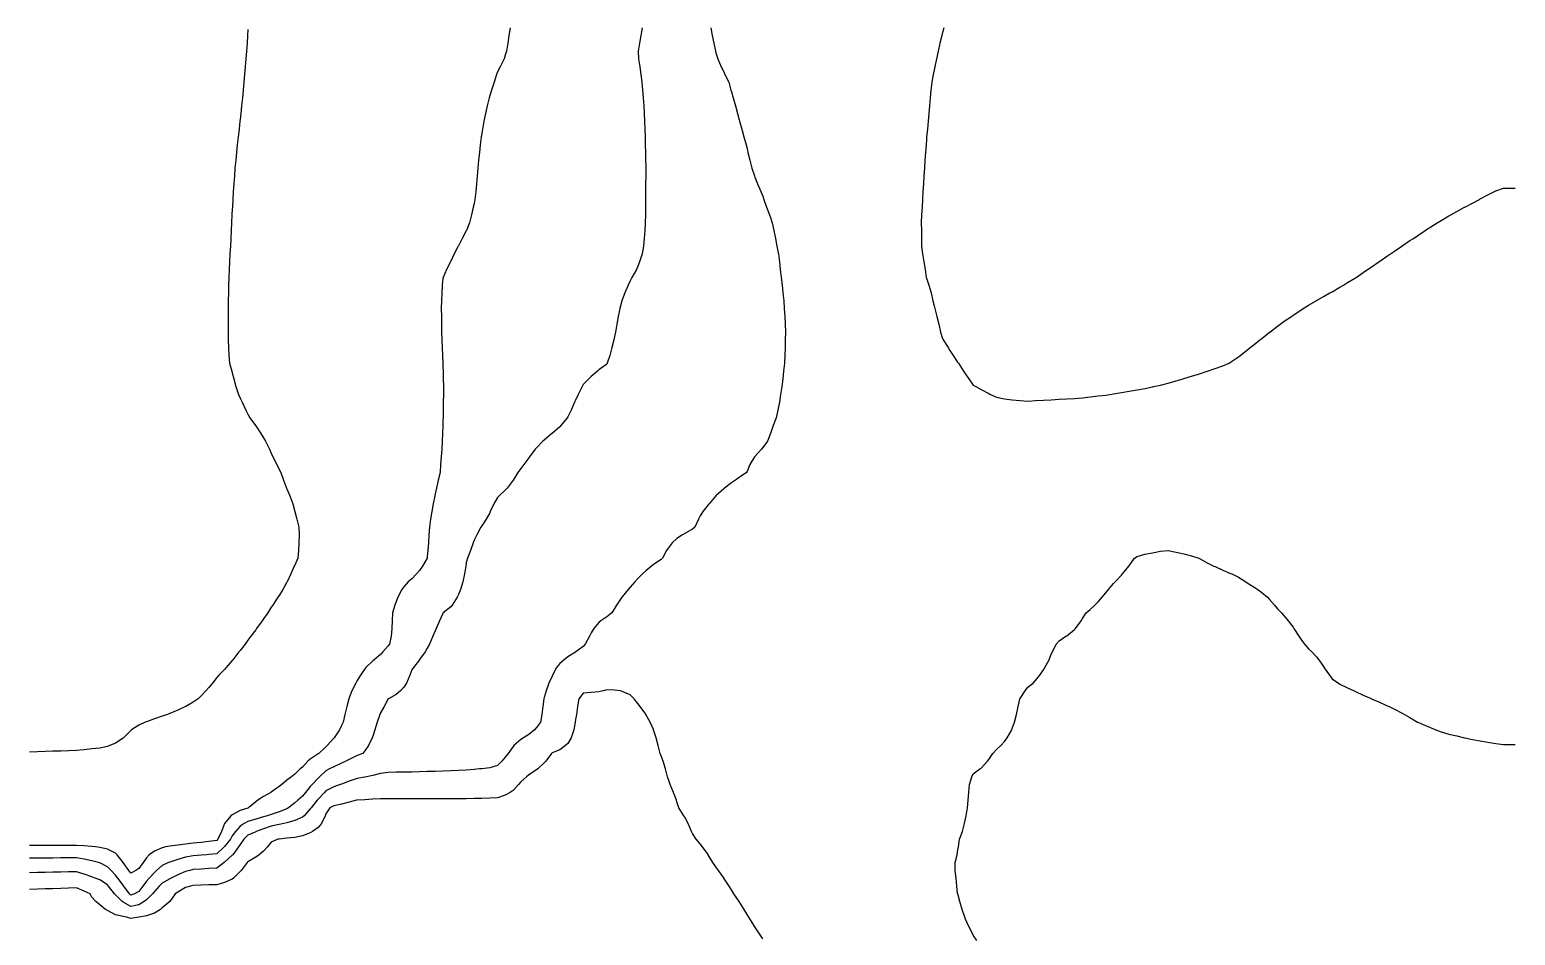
# Model space of a CAD drawing. Header units: inches. Extents: x -13671948.9 to -13671906.2, y 5686257.7 to 5686300.4.
# Drawn here: x -13671914.17 to -13671906.23, y 5686281.46 to 5686286.3 of the extents above; entities that cross this region are included whole.
import ezdxf

# ---------------------------------------------------------------- set-up
doc = ezdxf.new("R2010")
doc.units = ezdxf.units.IN
doc.header["$MEASUREMENT"] = 0

msp = doc.modelspace()

# ---------------------------------------------------------------- linework, layer by layer
for points in [[(-13671913.0034, 5686286.299), (-13671913.0057, 5686286.2664), (-13671913.0083, 5686286.2247), (-13671913.0106, 5686286.183), (-13671913.014, 5686286.1413), (-13671913.0178, 5686286.0996), (-13671913.0213, 5686286.0579), (-13671913.0245, 5686286.0162), (-13671913.0289, 5686285.9745), (-13671913.0331, 5686285.9328), (-13671913.0372, 5686285.8911), (-13671913.0415, 5686285.8494), (-13671913.0451, 5686285.8171), (-13671913.0462, 5686285.8077), (-13671913.051, 5686285.766), (-13671913.0555, 5686285.7243), (-13671913.06, 5686285.6826), (-13671913.0645, 5686285.6409), (-13671913.0687, 5686285.5993), (-13671913.0726, 5686285.5576), (-13671913.0756, 5686285.5159), (-13671913.0785, 5686285.4742), (-13671913.0814, 5686285.4325), (-13671913.0839, 5686285.3908), (-13671913.0862, 5686285.3491), (-13671913.0868, 5686285.3381), (-13671913.0885, 5686285.3074), (-13671913.0907, 5686285.2657), (-13671913.0929, 5686285.224), (-13671913.095, 5686285.1823), (-13671913.0971, 5686285.1406), (-13671913.0993, 5686285.0989), (-13671913.1014, 5686285.0572), (-13671913.1036, 5686285.0155), (-13671913.1057, 5686284.9738), (-13671913.1066, 5686284.9321), (-13671913.1075, 5686284.8904), (-13671913.1084, 5686284.8487), (-13671913.109, 5686284.807), (-13671913.109, 5686284.7653), (-13671913.109, 5686284.7236), (-13671913.1089, 5686284.6819), (-13671913.1082, 5686284.6402), (-13671913.1071, 5686284.5985), (-13671913.106, 5686284.5568), (-13671913.1025, 5686284.5151), (-13671913.0895, 5686284.4734), (-13671913.0868, 5686284.464), (-13671913.0779, 5686284.4318), (-13671913.0674, 5686284.3901), (-13671913.0534, 5686284.3484), (-13671913.0451, 5686284.3282), (-13671913.0347, 5686284.3067), (-13671913.0145, 5686284.265), (-13671913.0034, 5686284.2422), (-13671912.9926, 5686284.2233), (-13671912.9626, 5686284.1816), (-13671912.9617, 5686284.1802), (-13671912.9349, 5686284.1399), (-13671912.92, 5686284.1163), (-13671912.909, 5686284.0982), (-13671912.8877, 5686284.0565), (-13671912.8783, 5686284.0346), (-13671912.8693, 5686284.0148), (-13671912.8493, 5686283.9731), (-13671912.8366, 5686283.9479), (-13671912.828, 5686283.9314), (-13671912.8124, 5686283.8897), (-13671912.7967, 5686283.848), (-13671912.7949, 5686283.8435), (-13671912.7797, 5686283.8063), (-13671912.7638, 5686283.7646), (-13671912.7532, 5686283.7236), (-13671912.753, 5686283.7229), (-13671912.7418, 5686283.6812), (-13671912.7304, 5686283.6395), (-13671912.7286, 5686283.5978), (-13671912.7309, 5686283.5561), (-13671912.7332, 5686283.5144), (-13671912.7373, 5686283.4727), (-13671912.7532, 5686283.4359), (-13671912.7554, 5686283.431), (-13671912.7745, 5686283.3893), (-13671912.7939, 5686283.3476), (-13671912.7949, 5686283.3458), (-13671912.8167, 5686283.3059), (-13671912.8366, 5686283.2743), (-13671912.843, 5686283.2642), (-13671912.8704, 5686283.2226), (-13671912.8783, 5686283.2107), (-13671912.8971, 5686283.1809), (-13671912.92, 5686283.1487), (-13671912.9269, 5686283.1392), (-13671912.9572, 5686283.0975), (-13671912.9617, 5686283.0913), (-13671912.988, 5686283.0558), (-13671913.0034, 5686283.0359), (-13671913.0187, 5686283.0141), (-13671913.0451, 5686282.9805), (-13671913.0512, 5686282.9724), (-13671913.0838, 5686282.9307), (-13671913.0868, 5686282.927), (-13671913.1188, 5686282.889), (-13671913.1285, 5686282.8784), (-13671913.1587, 5686282.8473), (-13671913.1702, 5686282.8364), (-13671913.1934, 5686282.8056), (-13671913.2119, 5686282.7829), (-13671913.2283, 5686282.7639), (-13671913.2536, 5686282.7378), (-13671913.2701, 5686282.7222), (-13671913.2953, 5686282.7039), (-13671913.3358, 5686282.6805), (-13671913.337, 5686282.6799), (-13671913.3787, 5686282.6607), (-13671913.4203, 5686282.6437), (-13671913.4332, 5686282.6388), (-13671913.462, 5686282.6285), (-13671913.5037, 5686282.614), (-13671913.5454, 5686282.5996), (-13671913.5527, 5686282.5971), (-13671913.5871, 5686282.5802), (-13671913.6261, 5686282.5554), (-13671913.6288, 5686282.5534), (-13671913.668, 5686282.5137), (-13671913.6705, 5686282.5117), (-13671913.7122, 5686282.4856), (-13671913.7425, 5686282.472), (-13671913.7539, 5686282.4676), (-13671913.7956, 5686282.459), (-13671913.8373, 5686282.4537), (-13671913.879, 5686282.4489), (-13671913.9207, 5686282.4448), (-13671913.9624, 5686282.4437), (-13671914.0041, 5686282.4425), (-13671914.0458, 5686282.4413), (-13671914.0875, 5686282.4398), (-13671914.1292, 5686282.4381), (-13671914.1709, 5686282.4363)], [(-13671910.8963, 5686286.3081), (-13671910.9032, 5686286.2664), (-13671910.9099, 5686286.2247), (-13671910.9163, 5686286.183), (-13671910.9149, 5686286.1413), (-13671910.9081, 5686286.0996), (-13671910.9021, 5686286.0579), (-13671910.8967, 5686286.0162), (-13671910.8936, 5686285.9745), (-13671910.8906, 5686285.9328), (-13671910.8876, 5686285.8911), (-13671910.8852, 5686285.8494), (-13671910.8834, 5686285.8077), (-13671910.8817, 5686285.766), (-13671910.8799, 5686285.7243), (-13671910.8789, 5686285.6826), (-13671910.8781, 5686285.6409), (-13671910.8773, 5686285.5993), (-13671910.8769, 5686285.5714), (-13671910.8767, 5686285.5576), (-13671910.8769, 5686285.5201), (-13671910.8769, 5686285.5159), (-13671910.8771, 5686285.4742), (-13671910.8773, 5686285.4325), (-13671910.8777, 5686285.3908), (-13671910.878, 5686285.3491), (-13671910.8784, 5686285.3074), (-13671910.879, 5686285.2657), (-13671910.8818, 5686285.224), (-13671910.8848, 5686285.1823), (-13671910.888, 5686285.1406), (-13671910.8955, 5686285.0989), (-13671910.9091, 5686285.0572), (-13671910.9186, 5686285.0329), (-13671910.9268, 5686285.0155), (-13671910.9503, 5686284.9738), (-13671910.9603, 5686284.9545), (-13671910.9712, 5686284.9321), (-13671910.9886, 5686284.8904), (-13671911.002, 5686284.8533), (-13671911.0035, 5686284.8487), (-13671911.0152, 5686284.807), (-13671911.0238, 5686284.7653), (-13671911.0317, 5686284.7236), (-13671911.039, 5686284.6819), (-13671911.0436, 5686284.6582), (-13671911.0474, 5686284.6402), (-13671911.0573, 5686284.5985), (-13671911.0682, 5686284.5568), (-13671911.0823, 5686284.5151), (-13671911.0853, 5686284.5096), (-13671911.127, 5686284.4793), (-13671911.1344, 5686284.4734), (-13671911.1687, 5686284.4438), (-13671911.1814, 5686284.4318), (-13671911.2104, 5686284.4016), (-13671911.2166, 5686284.3901), (-13671911.2373, 5686284.3484), (-13671911.2521, 5686284.3181), (-13671911.2568, 5686284.3067), (-13671911.2754, 5686284.265), (-13671911.2938, 5686284.2289), (-13671911.2969, 5686284.2233), (-13671911.3297, 5686284.1816), (-13671911.3355, 5686284.1755), (-13671911.3772, 5686284.1404), (-13671911.3778, 5686284.1399), (-13671911.4189, 5686284.1041), (-13671911.4261, 5686284.0982), (-13671911.4606, 5686284.0631), (-13671911.4676, 5686284.0565), (-13671911.4984, 5686284.0148), (-13671911.5023, 5686284.01), (-13671911.5275, 5686283.9731), (-13671911.544, 5686283.953), (-13671911.5603, 5686283.9314), (-13671911.5857, 5686283.8902), (-13671911.586, 5686283.8897), (-13671911.617, 5686283.848), (-13671911.6274, 5686283.8365), (-13671911.6594, 5686283.8063), (-13671911.6691, 5686283.7973), (-13671911.6886, 5686283.7646), (-13671911.7074, 5686283.7229), (-13671911.7108, 5686283.7163), (-13671911.7292, 5686283.6812), (-13671911.7525, 5686283.6463), (-13671911.7578, 5686283.6395), (-13671911.7804, 5686283.5978), (-13671911.7942, 5686283.5691), (-13671911.7985, 5686283.5561), (-13671911.8133, 5686283.5144), (-13671911.8291, 5686283.4727), (-13671911.8359, 5686283.4497), (-13671911.8384, 5686283.431), (-13671911.8454, 5686283.3893), (-13671911.8549, 5686283.3476), (-13671911.8676, 5686283.3059), (-13671911.8776, 5686283.28), (-13671911.8849, 5686283.2642), (-13671911.9119, 5686283.2226), (-13671911.9193, 5686283.2141), (-13671911.9594, 5686283.1809), (-13671911.961, 5686283.1784), (-13671911.9786, 5686283.1392), (-13671911.9972, 5686283.0975), (-13671912.0027, 5686283.0857), (-13671912.0146, 5686283.0558), (-13671912.0329, 5686283.0141), (-13671912.0444, 5686282.9928), (-13671912.0566, 5686282.9724), (-13671912.0861, 5686282.9313), (-13671912.0864, 5686282.9307), (-13671912.1185, 5686282.889), (-13671912.1278, 5686282.8775), (-13671912.1371, 5686282.8473), (-13671912.1556, 5686282.8056), (-13671912.1695, 5686282.7846), (-13671912.1885, 5686282.7639), (-13671912.2111, 5686282.7447), (-13671912.2516, 5686282.7222), (-13671912.2528, 5686282.7213), (-13671912.2748, 5686282.6805), (-13671912.2945, 5686282.647), (-13671912.2974, 5686282.6388), (-13671912.3118, 5686282.5971), (-13671912.3247, 5686282.5554), (-13671912.3362, 5686282.5217), (-13671912.3393, 5686282.5137), (-13671912.3583, 5686282.472), (-13671912.3779, 5686282.4435), (-13671912.3886, 5686282.4303), (-13671912.4196, 5686282.4188), (-13671912.4613, 5686282.3977), (-13671912.4796, 5686282.3886), (-13671912.503, 5686282.3775), (-13671912.5447, 5686282.3589), (-13671912.5674, 5686282.3469), (-13671912.5864, 5686282.3367), (-13671912.6211, 5686282.3052), (-13671912.6281, 5686282.2983), (-13671912.6598, 5686282.2635), (-13671912.6698, 5686282.2526), (-13671912.696, 5686282.2218), (-13671912.7115, 5686282.2022), (-13671912.7372, 5686282.1801), (-13671912.7532, 5686282.1654), (-13671912.7861, 5686282.1384), (-13671912.7949, 5686282.1345), (-13671912.8366, 5686282.1174), (-13671912.8783, 5686282.1032), (-13671912.9004, 5686282.0967), (-13671912.92, 5686282.0912), (-13671912.9617, 5686282.0788), (-13671913.0034, 5686282.0655), (-13671913.0227, 5686282.055), (-13671913.0451, 5686282.0407), (-13671913.0701, 5686282.0134), (-13671913.0868, 5686281.9888), (-13671913.0971, 5686281.9717), (-13671913.1285, 5686281.932), (-13671913.1304, 5686281.93), (-13671913.1702, 5686281.8934), (-13671913.2119, 5686281.8894), (-13671913.2248, 5686281.8883), (-13671913.2536, 5686281.8857), (-13671913.2953, 5686281.882), (-13671913.337, 5686281.8756), (-13671913.3787, 5686281.8638), (-13671913.4203, 5686281.8495), (-13671913.428, 5686281.8466), (-13671913.462, 5686281.8318), (-13671913.4929, 5686281.8049), (-13671913.5037, 5686281.7946), (-13671913.5321, 5686281.7632), (-13671913.5454, 5686281.747), (-13671913.5648, 5686281.7215), (-13671913.5871, 5686281.6929), (-13671913.6096, 5686281.6798)], [(-13671911.6013, 5686286.3081), (-13671911.6081, 5686286.2664), (-13671911.6145, 5686286.2247), (-13671911.6204, 5686286.183), (-13671911.6274, 5686286.1619), (-13671911.6342, 5686286.1413), (-13671911.6548, 5686286.0996), (-13671911.6691, 5686286.0716), (-13671911.6738, 5686286.0579), (-13671911.687, 5686286.0162), (-13671911.7015, 5686285.9745), (-13671911.7108, 5686285.9454), (-13671911.7142, 5686285.9328), (-13671911.7247, 5686285.8911), (-13671911.7338, 5686285.8494), (-13671911.7417, 5686285.8077), (-13671911.7489, 5686285.766), (-13671911.7525, 5686285.7435), (-13671911.7555, 5686285.7243), (-13671911.761, 5686285.6826), (-13671911.766, 5686285.6409), (-13671911.7708, 5686285.5993), (-13671911.775, 5686285.5576), (-13671911.7782, 5686285.5159), (-13671911.7813, 5686285.4742), (-13671911.7845, 5686285.4325), (-13671911.7902, 5686285.3908), (-13671911.7942, 5686285.3688), (-13671911.7984, 5686285.3491), (-13671911.808, 5686285.3074), (-13671911.8192, 5686285.2657), (-13671911.8355, 5686285.224), (-13671911.8359, 5686285.2231), (-13671911.8571, 5686285.1823), (-13671911.8776, 5686285.1427), (-13671911.8787, 5686285.1406), (-13671911.9002, 5686285.0989), (-13671911.9193, 5686285.0608), (-13671911.921, 5686285.0572), (-13671911.9411, 5686285.0155), (-13671911.9604, 5686284.9738), (-13671911.961, 5686284.9684), (-13671911.964, 5686284.9321), (-13671911.9665, 5686284.8904), (-13671911.9689, 5686284.8487), (-13671911.97, 5686284.807), (-13671911.9693, 5686284.7653), (-13671911.9685, 5686284.7236), (-13671911.9679, 5686284.6819), (-13671911.9662, 5686284.6402), (-13671911.9644, 5686284.5985), (-13671911.9628, 5686284.5568), (-13671911.9614, 5686284.5151), (-13671911.961, 5686284.4945), (-13671911.9604, 5686284.4734), (-13671911.9594, 5686284.4318), (-13671911.9584, 5686284.3901), (-13671911.9584, 5686284.3484), (-13671911.9591, 5686284.3067), (-13671911.9597, 5686284.265), (-13671911.9604, 5686284.2233), (-13671911.961, 5686284.2122), (-13671911.9621, 5686284.1816), (-13671911.9636, 5686284.1399), (-13671911.9651, 5686284.0982), (-13671911.9673, 5686284.0565), (-13671911.9705, 5686284.0148), (-13671911.9734, 5686283.9731), (-13671911.9761, 5686283.9314), (-13671911.986, 5686283.8897), (-13671911.9959, 5686283.848), (-13671912.0027, 5686283.8165), (-13671912.0046, 5686283.8063), (-13671912.0122, 5686283.7646), (-13671912.0198, 5686283.7229), (-13671912.0265, 5686283.6812), (-13671912.0324, 5686283.6395), (-13671912.0359, 5686283.5978), (-13671912.0384, 5686283.5561), (-13671912.0408, 5686283.5144), (-13671912.0444, 5686283.4818), (-13671912.0454, 5686283.4727), (-13671912.0695, 5686283.431), (-13671912.0861, 5686283.4076), (-13671912.1014, 5686283.3893), (-13671912.1278, 5686283.3623), (-13671912.1458, 5686283.3476), (-13671912.1695, 5686283.3207), (-13671912.18, 5686283.3059), (-13671912.2017, 5686283.2642), (-13671912.2111, 5686283.2412), (-13671912.2178, 5686283.2226), (-13671912.2304, 5686283.1809), (-13671912.2328, 5686283.1392), (-13671912.2348, 5686283.0975), (-13671912.2368, 5686283.0558), (-13671912.2468, 5686283.0141), (-13671912.2528, 5686283.0041), (-13671912.2815, 5686282.9724), (-13671912.2945, 5686282.9591), (-13671912.3293, 5686282.9307), (-13671912.3362, 5686282.9245), (-13671912.3728, 5686282.889), (-13671912.3779, 5686282.8821), (-13671912.4023, 5686282.8473), (-13671912.4196, 5686282.8188), (-13671912.4271, 5686282.8056), (-13671912.4475, 5686282.7639), (-13671912.4613, 5686282.7278), (-13671912.4633, 5686282.7222), (-13671912.4744, 5686282.6805), (-13671912.485, 5686282.6388), (-13671912.495, 5686282.5971), (-13671912.503, 5686282.5794), (-13671912.5143, 5686282.5554), (-13671912.5426, 5686282.5137), (-13671912.5447, 5686282.5108), (-13671912.5803, 5686282.472), (-13671912.5864, 5686282.4658), (-13671912.6235, 5686282.4303), (-13671912.6281, 5686282.4278), (-13671912.6698, 5686282.3996), (-13671912.6824, 5686282.3886), (-13671912.7115, 5686282.3568), (-13671912.7243, 5686282.3469), (-13671912.7532, 5686282.32), (-13671912.7699, 5686282.3052), (-13671912.7949, 5686282.2868), (-13671912.8216, 5686282.2635), (-13671912.8366, 5686282.253), (-13671912.8783, 5686282.2227), (-13671912.8801, 5686282.2218), (-13671912.92, 5686282.2001), (-13671912.9504, 5686282.1801), (-13671912.9617, 5686282.1717), (-13671912.9997, 5686282.1384), (-13671913.0034, 5686282.1374), (-13671913.0451, 5686282.1244), (-13671913.0868, 5686282.1024), (-13671913.094, 5686282.0967), (-13671913.1283, 5686282.055), (-13671913.1285, 5686282.0548), (-13671913.1449, 5686282.0134), (-13671913.1636, 5686281.9717), (-13671913.1702, 5686281.9647), (-13671913.2119, 5686281.9595), (-13671913.2536, 5686281.9545), (-13671913.2953, 5686281.9496), (-13671913.337, 5686281.945), (-13671913.3787, 5686281.9399), (-13671913.4203, 5686281.9337), (-13671913.4422, 5686281.93), (-13671913.462, 5686281.9261), (-13671913.5037, 5686281.9081), (-13671913.5306, 5686281.8883), (-13671913.5454, 5686281.8726), (-13671913.5629, 5686281.8466), (-13671913.5871, 5686281.8156), (-13671913.6035, 5686281.8049)], [(-13671910.5279, 5686286.3081), (-13671910.5207, 5686286.2664), (-13671910.5128, 5686286.2247), (-13671910.5042, 5686286.183), (-13671910.5016, 5686286.1741), (-13671910.4905, 5686286.1413), (-13671910.4725, 5686286.0996), (-13671910.4599, 5686286.0726), (-13671910.4528, 5686286.0579), (-13671910.4324, 5686286.0162), (-13671910.4209, 5686285.9745), (-13671910.4182, 5686285.9649), (-13671910.4091, 5686285.9328), (-13671910.3968, 5686285.8911), (-13671910.3851, 5686285.8494), (-13671910.3765, 5686285.8155), (-13671910.3745, 5686285.8077), (-13671910.3632, 5686285.766), (-13671910.3513, 5686285.7243), (-13671910.3401, 5686285.6826), (-13671910.3348, 5686285.6632), (-13671910.3301, 5686285.6409), (-13671910.3206, 5686285.5993), (-13671910.3097, 5686285.5576), (-13671910.2957, 5686285.5159), (-13671910.2931, 5686285.5088), (-13671910.2795, 5686285.4742), (-13671910.2606, 5686285.4325), (-13671910.2514, 5686285.408), (-13671910.2446, 5686285.3908), (-13671910.2304, 5686285.3491), (-13671910.2149, 5686285.3074), (-13671910.2097, 5686285.2938), (-13671910.2008, 5686285.2657), (-13671910.1922, 5686285.224), (-13671910.1835, 5686285.1823), (-13671910.1748, 5686285.1406), (-13671910.168, 5686285.1057), (-13671910.1671, 5686285.0989), (-13671910.162, 5686285.0572), (-13671910.157, 5686285.0155), (-13671910.1522, 5686284.9738), (-13671910.1476, 5686284.9321), (-13671910.1432, 5686284.8904), (-13671910.139, 5686284.8487), (-13671910.1356, 5686284.807), (-13671910.1337, 5686284.7653), (-13671910.1318, 5686284.7236), (-13671910.13, 5686284.6819), (-13671910.1306, 5686284.6402), (-13671910.1319, 5686284.5985), (-13671910.1333, 5686284.5568), (-13671910.1351, 5686284.5151), (-13671910.1396, 5686284.4734), (-13671910.1443, 5686284.4318), (-13671910.1492, 5686284.3901), (-13671910.1553, 5686284.3484), (-13671910.1623, 5686284.3067), (-13671910.168, 5686284.2723), (-13671910.1698, 5686284.265), (-13671910.1796, 5686284.2233), (-13671910.1949, 5686284.1816), (-13671910.2094, 5686284.1399), (-13671910.2097, 5686284.1389), (-13671910.2257, 5686284.0982), (-13671910.2514, 5686284.0655), (-13671910.2575, 5686284.0565), (-13671910.2931, 5686284.0167), (-13671910.2945, 5686284.0148), (-13671910.3192, 5686283.9731), (-13671910.3348, 5686283.9365), (-13671910.3378, 5686283.9314), (-13671910.3765, 5686283.9051), (-13671910.3975, 5686283.8897), (-13671910.4182, 5686283.8753), (-13671910.4547, 5686283.848), (-13671910.4599, 5686283.8439), (-13671910.5016, 5686283.8073), (-13671910.5025, 5686283.8063), (-13671910.5373, 5686283.7646), (-13671910.5433, 5686283.758), (-13671910.5705, 5686283.7229), (-13671910.585, 5686283.6999), (-13671910.5953, 5686283.6812), (-13671910.6146, 5686283.6395), (-13671910.6267, 5686283.6279), (-13671910.6684, 5686283.6054), (-13671910.6805, 5686283.5978), (-13671910.7101, 5686283.579), (-13671910.7346, 5686283.5561), (-13671910.7518, 5686283.5334), (-13671910.7647, 5686283.5144), (-13671910.7878, 5686283.4727), (-13671910.7935, 5686283.4667), (-13671910.8352, 5686283.4391), (-13671910.846, 5686283.431), (-13671910.8769, 5686283.4057), (-13671910.8945, 5686283.3893), (-13671910.9186, 5686283.3644), (-13671910.9344, 5686283.3476), (-13671910.9603, 5686283.3185), (-13671910.9702, 5686283.3059), (-13671911.002, 5686283.2667), (-13671911.0038, 5686283.2642), (-13671911.0325, 5686283.2226), (-13671911.0436, 5686283.2046), (-13671911.0582, 5686283.1809), (-13671911.0853, 5686283.1601), (-13671911.1159, 5686283.1392), (-13671911.127, 5686283.1295), (-13671911.1546, 5686283.0975), (-13671911.1687, 5686283.0742), (-13671911.1777, 5686283.0558), (-13671911.1998, 5686283.0141), (-13671911.2104, 5686283.0017), (-13671911.251, 5686282.9724), (-13671911.2521, 5686282.9716), (-13671911.2938, 5686282.9455), (-13671911.3129, 5686282.9307), (-13671911.3355, 5686282.9099), (-13671911.3545, 5686282.889), (-13671911.3757, 5686282.8473), (-13671911.3772, 5686282.8435), (-13671911.3941, 5686282.8056), (-13671911.4095, 5686282.7639), (-13671911.4189, 5686282.7297), (-13671911.4209, 5686282.7222), (-13671911.4267, 5686282.6805), (-13671911.4327, 5686282.6388), (-13671911.4386, 5686282.5971), (-13671911.4606, 5686282.5682), (-13671911.471, 5686282.5554), (-13671911.5023, 5686282.531), (-13671911.5293, 5686282.5137), (-13671911.544, 5686282.5038), (-13671911.582, 5686282.472), (-13671911.5857, 5686282.4679), (-13671911.6116, 5686282.4303), (-13671911.6274, 5686282.4106), (-13671911.6464, 5686282.3886), (-13671911.6691, 5686282.3647), (-13671911.7108, 5686282.353), (-13671911.7525, 5686282.3483), (-13671911.7646, 5686282.3469), (-13671911.7942, 5686282.3437), (-13671911.8359, 5686282.3399), (-13671911.8776, 5686282.3384), (-13671911.9193, 5686282.337), (-13671911.961, 5686282.3356), (-13671912.0027, 5686282.3343), (-13671912.0444, 5686282.333), (-13671912.0861, 5686282.3317), (-13671912.1278, 5686282.3305), (-13671912.1695, 5686282.3297), (-13671912.2111, 5686282.329), (-13671912.2528, 5686282.3283), (-13671912.2945, 5686282.3224), (-13671912.3362, 5686282.3124), (-13671912.3701, 5686282.3052), (-13671912.3779, 5686282.3037), (-13671912.4196, 5686282.2963), (-13671912.4613, 5686282.2809), (-13671912.503, 5686282.2658), (-13671912.5095, 5686282.2635), (-13671912.5447, 5686282.252), (-13671912.5864, 5686282.2299), (-13671912.5944, 5686282.2218), (-13671912.6281, 5686282.1852), (-13671912.6325, 5686282.1801), (-13671912.6661, 5686282.1384), (-13671912.6698, 5686282.1333), (-13671912.7028, 5686282.0967), (-13671912.7115, 5686282.0894), (-13671912.7532, 5686282.0709), (-13671912.7949, 5686282.0591), (-13671912.8115, 5686282.055), (-13671912.8366, 5686282.0495), (-13671912.8783, 5686282.0405), (-13671912.92, 5686282.0268), (-13671912.9585, 5686282.0134), (-13671912.9617, 5686282.0119), (-13671913.0034, 5686281.9929), (-13671913.0259, 5686281.9717), (-13671913.0451, 5686281.9441), (-13671913.0535, 5686281.93), (-13671913.0848, 5686281.8883), (-13671913.0868, 5686281.8861), (-13671913.1285, 5686281.8483), (-13671913.1309, 5686281.8466), (-13671913.1702, 5686281.8176), (-13671913.2119, 5686281.8146), (-13671913.2536, 5686281.8117), (-13671913.2953, 5686281.809), (-13671913.3144, 5686281.8049), (-13671913.337, 5686281.7997), (-13671913.3787, 5686281.7804), (-13671913.4133, 5686281.7632), (-13671913.4203, 5686281.7595), (-13671913.462, 5686281.737), (-13671913.4772, 5686281.7215), (-13671913.5037, 5686281.6914), (-13671913.5131, 5686281.6798), (-13671913.5454, 5686281.6473), (-13671913.558, 5686281.6381)], [(-13671909.2834, 5686286.3081), (-13671909.2924, 5686286.2751), (-13671909.2944, 5686286.2664), (-13671909.3038, 5686286.2247), (-13671909.3132, 5686286.183), (-13671909.322, 5686286.1413), (-13671909.3305, 5686286.0996), (-13671909.3341, 5686286.0819), (-13671909.3391, 5686286.0579), (-13671909.3478, 5686286.0162), (-13671909.3518, 5686285.9745), (-13671909.3558, 5686285.9328), (-13671909.36, 5686285.8911), (-13671909.3639, 5686285.8494), (-13671909.3674, 5686285.8077), (-13671909.371, 5686285.766), (-13671909.3747, 5686285.7243), (-13671909.3758, 5686285.7101), (-13671909.3779, 5686285.6826), (-13671909.381, 5686285.6409), (-13671909.3841, 5686285.5993), (-13671909.387, 5686285.5576), (-13671909.3895, 5686285.5159), (-13671909.3919, 5686285.4742), (-13671909.3944, 5686285.4325), (-13671909.3968, 5686285.3908), (-13671909.3991, 5686285.3491), (-13671909.4014, 5686285.3074), (-13671909.4035, 5686285.2657), (-13671909.4028, 5686285.224), (-13671909.4021, 5686285.1823), (-13671909.4014, 5686285.1406), (-13671909.3968, 5686285.0989), (-13671909.3893, 5686285.0572), (-13671909.3829, 5686285.0155), (-13671909.3775, 5686284.9738), (-13671909.3758, 5686284.9693), (-13671909.3634, 5686284.9321), (-13671909.3511, 5686284.8904), (-13671909.3408, 5686284.8487), (-13671909.3341, 5686284.8215), (-13671909.3308, 5686284.807), (-13671909.3196, 5686284.7653), (-13671909.3096, 5686284.7236), (-13671909.3007, 5686284.6819), (-13671909.2924, 5686284.6519), (-13671909.2856, 5686284.6402), (-13671909.2599, 5686284.5985), (-13671909.2507, 5686284.5833), (-13671909.2328, 5686284.5568), (-13671909.209, 5686284.5209), (-13671909.2053, 5686284.5151), (-13671909.1781, 5686284.4734), (-13671909.1673, 5686284.4559), (-13671909.1494, 5686284.4318), (-13671909.1256, 5686284.3986), (-13671909.1118, 5686284.3901), (-13671909.0839, 5686284.3744), (-13671909.0422, 5686284.3527), (-13671909.0336, 5686284.3484), (-13671909.0005, 5686284.3336), (-13671908.9588, 5686284.325), (-13671908.9171, 5686284.3201), (-13671908.8754, 5686284.3156), (-13671908.8337, 5686284.3126), (-13671908.792, 5686284.3152), (-13671908.7503, 5686284.3176), (-13671908.7086, 5686284.3199), (-13671908.6669, 5686284.3223), (-13671908.6252, 5686284.3248), (-13671908.5836, 5686284.3272), (-13671908.5419, 5686284.3295), (-13671908.5002, 5686284.3348), (-13671908.4585, 5686284.3401), (-13671908.4168, 5686284.3452), (-13671908.3947, 5686284.3484), (-13671908.3751, 5686284.3512), (-13671908.3334, 5686284.3583), (-13671908.2917, 5686284.3654), (-13671908.25, 5686284.3724), (-13671908.2083, 5686284.3807), (-13671908.1666, 5686284.389), (-13671908.1614, 5686284.3901), (-13671908.1249, 5686284.3978), (-13671908.0832, 5686284.4077), (-13671908.0415, 5686284.4205), (-13671908.004, 5686284.4318), (-13671907.9998, 5686284.433), (-13671907.9581, 5686284.4452), (-13671907.9164, 5686284.4587), (-13671907.8747, 5686284.4727), (-13671907.8726, 5686284.4734), (-13671907.833, 5686284.4868), (-13671907.7913, 5686284.5011), (-13671907.7578, 5686284.5151), (-13671907.7496, 5686284.5209), (-13671907.7079, 5686284.5499), (-13671907.6979, 5686284.5568), (-13671907.6662, 5686284.5818), (-13671907.6452, 5686284.5985), (-13671907.6245, 5686284.6148), (-13671907.5926, 5686284.6402), (-13671907.5828, 5686284.648), (-13671907.5411, 5686284.6807), (-13671907.5395, 5686284.6819), (-13671907.4994, 5686284.7129), (-13671907.4845, 5686284.7236), (-13671907.4577, 5686284.7426), (-13671907.425, 5686284.7653), (-13671907.416, 5686284.7714), (-13671907.3744, 5686284.7994), (-13671907.3623, 5686284.807), (-13671907.3327, 5686284.8258), (-13671907.2927, 5686284.8487), (-13671907.291, 5686284.8497), (-13671907.2493, 5686284.8735), (-13671907.2192, 5686284.8904), (-13671907.2076, 5686284.8969), (-13671907.1659, 5686284.9207), (-13671907.1466, 5686284.9321), (-13671907.1242, 5686284.9457), (-13671907.0825, 5686284.9716), (-13671907.0791, 5686284.9738), (-13671907.0408, 5686285.0001), (-13671907.0181, 5686285.0155), (-13671906.9991, 5686285.0284), (-13671906.9574, 5686285.0568), (-13671906.9568, 5686285.0572), (-13671906.9157, 5686285.0851), (-13671906.8955, 5686285.0989), (-13671906.874, 5686285.1135), (-13671906.8342, 5686285.1406), (-13671906.8323, 5686285.1419), (-13671906.7906, 5686285.1701), (-13671906.7724, 5686285.1823), (-13671906.7489, 5686285.1981), (-13671906.7091, 5686285.224), (-13671906.7072, 5686285.2252), (-13671906.6655, 5686285.2523), (-13671906.6449, 5686285.2657), (-13671906.6238, 5686285.2782), (-13671906.5821, 5686285.3023), (-13671906.5731, 5686285.3074), (-13671906.5404, 5686285.3255), (-13671906.4987, 5686285.3481), (-13671906.497, 5686285.3491), (-13671906.457, 5686285.3703), (-13671906.4191, 5686285.3908), (-13671906.4153, 5686285.3927), (-13671906.3736, 5686285.4144), (-13671906.339, 5686285.4325), (-13671906.3319, 5686285.4359), (-13671906.2902, 5686285.4504), (-13671906.2485, 5686285.4504), (-13671906.2277, 5686285.4504)], [(-13671909.1067, 5686281.4296), (-13671909.1256, 5686281.4589), (-13671909.1321, 5686281.4713), (-13671909.153, 5686281.513), (-13671909.1673, 5686281.5444), (-13671909.1712, 5686281.5547), (-13671909.1854, 5686281.5964), (-13671909.1978, 5686281.6381), (-13671909.2087, 5686281.6798), (-13671909.209, 5686281.6819), (-13671909.2138, 5686281.7215), (-13671909.2178, 5686281.7632), (-13671909.2217, 5686281.8049), (-13671909.2216, 5686281.8466), (-13671909.212, 5686281.8883), (-13671909.209, 5686281.9039), (-13671909.2044, 5686281.93), (-13671909.1982, 5686281.9717), (-13671909.1839, 5686282.0134), (-13671909.1722, 5686282.055), (-13671909.1673, 5686282.08), (-13671909.1637, 5686282.0967), (-13671909.1568, 5686282.1384), (-13671909.1527, 5686282.1801), (-13671909.149, 5686282.2218), (-13671909.1454, 5686282.2635), (-13671909.1333, 5686282.3052), (-13671909.1256, 5686282.3206), (-13671909.0896, 5686282.3469), (-13671909.0839, 5686282.3519), (-13671909.0492, 5686282.3886), (-13671909.0422, 5686282.3978), (-13671909.0211, 5686282.4303), (-13671909.0005, 5686282.4503), (-13671908.9773, 5686282.472), (-13671908.9588, 5686282.4941), (-13671908.9438, 5686282.5137), (-13671908.92, 5686282.5554), (-13671908.9171, 5686282.5626), (-13671908.905, 5686282.5971), (-13671908.895, 5686282.6388), (-13671908.8853, 5686282.6805), (-13671908.8758, 5686282.7222), (-13671908.8754, 5686282.7229), (-13671908.8484, 5686282.7639), (-13671908.8337, 5686282.7834), (-13671908.8056, 5686282.8056), (-13671908.792, 5686282.8191), (-13671908.7695, 5686282.8473), (-13671908.7503, 5686282.8764), (-13671908.7436, 5686282.889), (-13671908.7201, 5686282.9307), (-13671908.7086, 5686282.9597), (-13671908.7015, 5686282.9724), (-13671908.6818, 5686283.0141), (-13671908.6669, 5686283.0308), (-13671908.6301, 5686283.0558), (-13671908.6252, 5686283.0587), (-13671908.5836, 5686283.0922), (-13671908.5786, 5686283.0975), (-13671908.5486, 5686283.1392), (-13671908.5419, 5686283.1514), (-13671908.5219, 5686283.1809), (-13671908.5002, 5686283.1995), (-13671908.4755, 5686283.2226), (-13671908.4585, 5686283.2399), (-13671908.4366, 5686283.2642), (-13671908.4168, 5686283.2883), (-13671908.4025, 5686283.3059), (-13671908.3751, 5686283.3377), (-13671908.3666, 5686283.3476), (-13671908.3334, 5686283.3825), (-13671908.3273, 5686283.3893), (-13671908.2934, 5686283.431), (-13671908.2917, 5686283.4333), (-13671908.2638, 5686283.4727), (-13671908.25, 5686283.4827), (-13671908.2083, 5686283.4942), (-13671908.1666, 5686283.5022), (-13671908.1249, 5686283.5099), (-13671908.0832, 5686283.5137), (-13671908.0415, 5686283.5059), (-13671907.9998, 5686283.4969), (-13671907.9581, 5686283.4862), (-13671907.9193, 5686283.4727), (-13671907.9164, 5686283.4712), (-13671907.8747, 5686283.4493), (-13671907.8387, 5686283.431), (-13671907.833, 5686283.4282), (-13671907.7913, 5686283.4086), (-13671907.7496, 5686283.3919), (-13671907.7438, 5686283.3893), (-13671907.7079, 5686283.3715), (-13671907.6686, 5686283.3476), (-13671907.6662, 5686283.3459), (-13671907.6245, 5686283.3183), (-13671907.6049, 5686283.3059), (-13671907.5828, 5686283.2898), (-13671907.553, 5686283.2642), (-13671907.5411, 5686283.2526), (-13671907.5142, 5686283.2226), (-13671907.4994, 5686283.2034), (-13671907.478, 5686283.1809), (-13671907.4577, 5686283.1579), (-13671907.4422, 5686283.1392), (-13671907.416, 5686283.1043), (-13671907.4113, 5686283.0975), (-13671907.3849, 5686283.0558), (-13671907.3744, 5686283.0401), (-13671907.3548, 5686283.0141), (-13671907.3327, 5686282.9882), (-13671907.3154, 5686282.9724), (-13671907.291, 5686282.9463), (-13671907.2782, 5686282.9307), (-13671907.2499, 5686282.889), (-13671907.2493, 5686282.8881), (-13671907.2202, 5686282.8473), (-13671907.2076, 5686282.8289), (-13671907.1735, 5686282.8056), (-13671907.1659, 5686282.8001), (-13671907.1242, 5686282.781), (-13671907.0884, 5686282.7639), (-13671907.0825, 5686282.7612), (-13671907.0408, 5686282.742), (-13671906.9991, 5686282.7229), (-13671906.9976, 5686282.7222), (-13671906.9574, 5686282.7057), (-13671906.9157, 5686282.6868), (-13671906.9022, 5686282.6805), (-13671906.874, 5686282.6667), (-13671906.8323, 5686282.6455), (-13671906.82, 5686282.6388), (-13671906.7906, 5686282.6221), (-13671906.7497, 5686282.5971), (-13671906.7489, 5686282.5967), (-13671906.7072, 5686282.5791), (-13671906.6655, 5686282.5611), (-13671906.6525, 5686282.5554), (-13671906.6238, 5686282.5449), (-13671906.5821, 5686282.5326), (-13671906.5404, 5686282.5234), (-13671906.4987, 5686282.5138), (-13671906.4981, 5686282.5137), (-13671906.457, 5686282.5038), (-13671906.4153, 5686282.497), (-13671906.3736, 5686282.4902), (-13671906.3319, 5686282.4828), (-13671906.2902, 5686282.4772), (-13671906.2485, 5686282.4772), (-13671906.2277, 5686282.4772)], [(-13671910.2514, 5686281.4395), (-13671910.2725, 5686281.4713), (-13671910.2931, 5686281.5031), (-13671910.2994, 5686281.513), (-13671910.3256, 5686281.5547), (-13671910.3348, 5686281.5688), (-13671910.3504, 5686281.5964), (-13671910.3764, 5686281.6381), (-13671910.3765, 5686281.6383), (-13671910.4057, 5686281.6798), (-13671910.4182, 5686281.7007), (-13671910.4313, 5686281.7215), (-13671910.4585, 5686281.7632), (-13671910.4599, 5686281.7651), (-13671910.4875, 5686281.8049), (-13671910.5016, 5686281.8249), (-13671910.517, 5686281.8466), (-13671910.5426, 5686281.8883), (-13671910.5433, 5686281.8893), (-13671910.5722, 5686281.93), (-13671910.585, 5686281.9462), (-13671910.6067, 5686281.9717), (-13671910.6267, 5686282.003), (-13671910.6318, 5686282.0134), (-13671910.65, 5686282.055), (-13671910.6684, 5686282.0895), (-13671910.6726, 5686282.0967), (-13671910.6991, 5686282.1384), (-13671910.7101, 5686282.1722), (-13671910.7128, 5686282.1801), (-13671910.7282, 5686282.2218), (-13671910.7459, 5686282.2635), (-13671910.7518, 5686282.2805), (-13671910.7602, 5686282.3052), (-13671910.7714, 5686282.3469), (-13671910.784, 5686282.3886), (-13671910.7935, 5686282.4165), (-13671910.7986, 5686282.4303), (-13671910.8093, 5686282.472), (-13671910.821, 5686282.5137), (-13671910.8343, 5686282.5554), (-13671910.8352, 5686282.5576), (-13671910.852, 5686282.5971), (-13671910.8768, 5686282.6388), (-13671910.8769, 5686282.6389), (-13671910.9061, 5686282.6805), (-13671910.9186, 5686282.6963), (-13671910.9384, 5686282.7222), (-13671910.9603, 5686282.7433), (-13671911.002, 5686282.7614), (-13671911.0121, 5686282.7639), (-13671911.0436, 5686282.7687), (-13671911.0853, 5686282.7694), (-13671911.1033, 5686282.7639), (-13671911.127, 5686282.7592), (-13671911.1687, 5686282.755), (-13671911.2104, 5686282.7528), (-13671911.2343, 5686282.7222), (-13671911.2407, 5686282.6805), (-13671911.2474, 5686282.6388), (-13671911.2521, 5686282.6108), (-13671911.2533, 5686282.5971), (-13671911.2607, 5686282.5554), (-13671911.2754, 5686282.5137), (-13671911.2938, 5686282.4838), (-13671911.3048, 5686282.472), (-13671911.3355, 5686282.4497), (-13671911.3772, 5686282.4331), (-13671911.381, 5686282.4303), (-13671911.4108, 5686282.3886), (-13671911.4189, 5686282.3795), (-13671911.4541, 5686282.3469), (-13671911.4606, 5686282.342), (-13671911.5023, 5686282.3158), (-13671911.5149, 5686282.3052), (-13671911.544, 5686282.2788), (-13671911.5566, 5686282.2635), (-13671911.5857, 5686282.2324), (-13671911.6005, 5686282.2218), (-13671911.6274, 5686282.2076), (-13671911.6691, 5686282.1929), (-13671911.7108, 5686282.1901), (-13671911.7525, 5686282.1892), (-13671911.7942, 5686282.1884), (-13671911.8359, 5686282.1878), (-13671911.8776, 5686282.1877), (-13671911.9193, 5686282.1877), (-13671911.961, 5686282.1877), (-13671912.0027, 5686282.1877), (-13671912.0444, 5686282.1877), (-13671912.0861, 5686282.1877), (-13671912.1278, 5686282.1876), (-13671912.1695, 5686282.1877), (-13671912.2111, 5686282.1878), (-13671912.2528, 5686282.1879), (-13671912.2945, 5686282.1868), (-13671912.3362, 5686282.1847), (-13671912.3779, 5686282.1828), (-13671912.4196, 5686282.181), (-13671912.4229, 5686282.1801), (-13671912.4613, 5686282.1702), (-13671912.503, 5686282.1594), (-13671912.5447, 5686282.1492), (-13671912.565, 5686282.1384), (-13671912.5864, 5686282.1066), (-13671912.5903, 5686282.0967), (-13671912.6103, 5686282.055), (-13671912.6281, 5686282.0342), (-13671912.6586, 5686282.0134), (-13671912.6698, 5686282.0064), (-13671912.7115, 5686281.9888), (-13671912.7532, 5686281.9813), (-13671912.7949, 5686281.9766), (-13671912.8366, 5686281.9727), (-13671912.8433, 5686281.9717), (-13671912.8783, 5686281.9553), (-13671912.8983, 5686281.93), (-13671912.92, 5686281.9076), (-13671912.9428, 5686281.8883), (-13671912.9617, 5686281.8748), (-13671913.0034, 5686281.8508), (-13671913.0075, 5686281.8466), (-13671913.0396, 5686281.8049), (-13671913.0451, 5686281.7987), (-13671913.0802, 5686281.7632), (-13671913.0868, 5686281.7589), (-13671913.1285, 5686281.7397), (-13671913.1702, 5686281.7284), (-13671913.2119, 5686281.7272), (-13671913.2536, 5686281.7261), (-13671913.2953, 5686281.725), (-13671913.3101, 5686281.7215), (-13671913.337, 5686281.7141), (-13671913.3787, 5686281.6886), (-13671913.3929, 5686281.6798), (-13671913.4203, 5686281.6381), (-13671913.4204, 5686281.6381), (-13671913.462, 5686281.6049), (-13671913.4715, 5686281.5964), (-13671913.5037, 5686281.5772), (-13671913.5454, 5686281.5629), (-13671913.5867, 5686281.5547), (-13671913.5871, 5686281.5545), (-13671913.6288, 5686281.5482), (-13671913.6518, 5686281.5547), (-13671913.6705, 5686281.5578), (-13671913.7122, 5686281.5683), (-13671913.7539, 5686281.591), (-13671913.7644, 5686281.5964), (-13671913.7956, 5686281.6205), (-13671913.8171, 5686281.6381), (-13671913.8373, 5686281.6628), (-13671913.8473, 5686281.6798), (-13671913.879, 5686281.6945), (-13671913.9207, 5686281.7114), (-13671913.9624, 5686281.71), (-13671914.0041, 5686281.7086), (-13671914.0458, 5686281.7073), (-13671914.0875, 5686281.706), (-13671914.1292, 5686281.7048), (-13671914.1709, 5686281.7036)], [(-13671913.6035, 5686281.8049), (-13671913.6288, 5686281.7901), (-13671913.6396, 5686281.8049), (-13671913.6698, 5686281.8466), (-13671913.6705, 5686281.848), (-13671913.7023, 5686281.8883), (-13671913.7122, 5686281.8964), (-13671913.7539, 5686281.9192), (-13671913.7956, 5686281.9276), (-13671913.8175, 5686281.93), (-13671913.8373, 5686281.932), (-13671913.879, 5686281.9357), (-13671913.9207, 5686281.9386), (-13671913.9624, 5686281.9385), (-13671914.0041, 5686281.9383), (-13671914.0458, 5686281.9382), (-13671914.0875, 5686281.938), (-13671914.1292, 5686281.9379), (-13671914.1709, 5686281.9378)], [(-13671913.6096, 5686281.6798), (-13671913.6288, 5686281.6735), (-13671913.637, 5686281.6798), (-13671913.6676, 5686281.7215), (-13671913.6705, 5686281.7257), (-13671913.6987, 5686281.7632), (-13671913.7122, 5686281.7795), (-13671913.7352, 5686281.8049), (-13671913.7539, 5686281.8237), (-13671913.7956, 5686281.8445), (-13671913.8026, 5686281.8466), (-13671913.8373, 5686281.8555), (-13671913.879, 5686281.8649), (-13671913.9207, 5686281.8721), (-13671913.9624, 5686281.8717), (-13671914.0041, 5686281.8713), (-13671914.0458, 5686281.8709), (-13671914.0875, 5686281.8705), (-13671914.1292, 5686281.87), (-13671914.1709, 5686281.8696)], [(-13671913.558, 5686281.6381), (-13671913.5871, 5686281.6212), (-13671913.6288, 5686281.6126), (-13671913.6705, 5686281.635), (-13671913.6749, 5686281.6381), (-13671913.7122, 5686281.6738), (-13671913.7167, 5686281.6798), (-13671913.7489, 5686281.7215), (-13671913.7539, 5686281.7275), (-13671913.7956, 5686281.7538), (-13671913.8198, 5686281.7632), (-13671913.8373, 5686281.7698), (-13671913.879, 5686281.7848), (-13671913.9207, 5686281.7975), (-13671913.9624, 5686281.7966), (-13671914.0041, 5686281.7958), (-13671914.0458, 5686281.7949), (-13671914.0875, 5686281.7941), (-13671914.1292, 5686281.7932), (-13671914.1709, 5686281.7924)]]:
    msp.add_lwpolyline(points)

doc.saveas('drawing.dxf')
